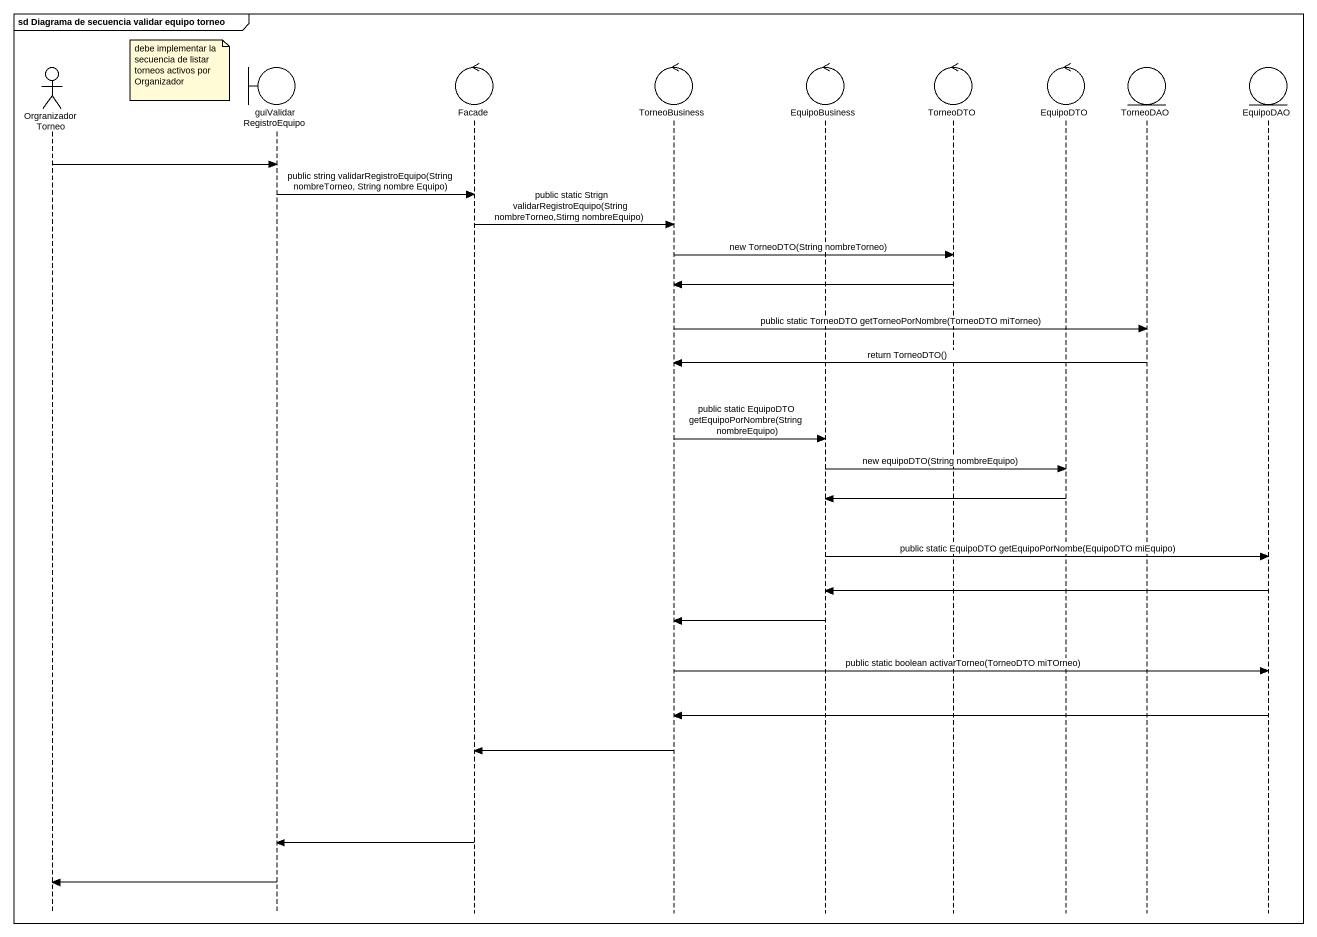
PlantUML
@startuml
mainframe sd Diagrama de secuencia validar equipo torneo
hide footbox
actor "Orgranizador Torneo" as Orgranizador_Torneo
boundary guiValidarRegistroEquipo
control Facade
control TorneoBusiness
control EquipoBusiness
control TorneoDTO
control EquipoDTO
entity TorneoDAO
entity EquipoDAO

note left of guiValidarRegistroEquipo : debe implementar la secuencia de listar torneos activos por Organizador
Orgranizador_Torneo -> guiValidarRegistroEquipo
guiValidarRegistroEquipo -> Facade : public string validarRegistroEquipo(String nombreTorneo, String nombre Equipo)
Facade -> TorneoBusiness : public static Strign validarRegistroEquipo(String nombreTorneo,Stirng nombreEquipo)
TorneoBusiness -> TorneoDTO : new TorneoDTO(String nombreTorneo)
TorneoDTO -> TorneoBusiness
TorneoBusiness -> TorneoDAO : public static TorneoDTO getTorneoPorNombre(TorneoDTO miTorneo)
TorneoDAO -> TorneoBusiness : return TorneoDTO()
TorneoBusiness -> EquipoBusiness : public static EquipoDTO getEquipoPorNombre(String nombreEquipo)
EquipoBusiness -> EquipoDTO : new equipoDTO(String nombreEquipo)
EquipoDTO -> EquipoBusiness
EquipoBusiness -> EquipoDAO : public static EquipoDTO getEquipoPorNombe(EquipoDTO miEquipo)
EquipoDAO -> EquipoBusiness
EquipoBusiness -> TorneoBusiness
TorneoBusiness -> EquipoDAO : public static boolean activarTorneo(TorneoDTO miTOrneo)
EquipoDAO -> TorneoBusiness
TorneoBusiness -> Facade
Facade -> guiValidarRegistroEquipo
guiValidarRegistroEquipo -> Orgranizador_Torneo
@enduml
